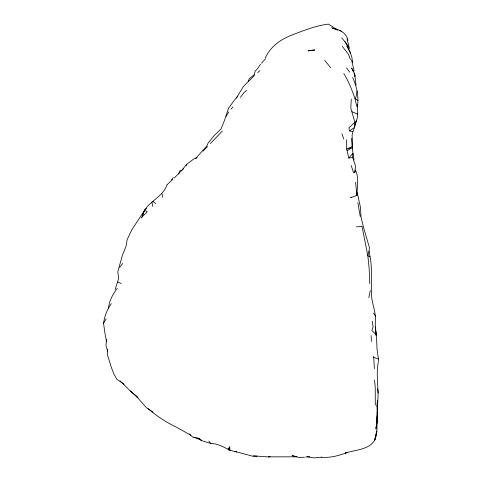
<?xml version="1.0" encoding="UTF-8"?>
<svg xmlns="http://www.w3.org/2000/svg" width="482" height="482" viewBox="0 0 482 482"><rect width="100%" height="100%" fill="white"/><g stroke="black" fill="none" stroke-linecap="round" stroke-linejoin="round"><path stroke-width="0.72" d="M107.54 349.396L107.48 354.915L111.408 367.543L113.999 374.249L116.951 379.346L124.073 384.154M353.987 160.048L352.402 148.86L352.523 141.473L352.065 135.43L352.914 131.55L354.589 127.411L354.866 122.235L350.818 108.131L351.239 99.093M378.37 361.952L378.43 358.969L377.063 349.516L376.466 336.4L375.333 326.965L376.153 335.291L374.833 333.315L371.947 330.634L373.08 326.663L372.2 321.151M354.595 127.194L357.644 116.632L357.451 104.317L357.409 106.914C358.957 96.84 356.819 86.67 352.655 77.475M352.402 148.86L351.402 138.226M356.945 195.222C357.078 186.817 359.174 177.816 355.403 169.935L354.656 172.755L355.583 166.272L352.691 157.403L352.872 153.409L348.757 158.084L346.691 149.028L346.654 139.744M375.442 320.175L375.243 324.573L375.695 330.839M378.286 362.771L378.009 363.567C375.713 377.924 379.774 392.42 377.069 406.826L377.4 400.53L377.171 410.399M377.02 420.509L375.93 428.829L376.496 424.449M377.165 418.424L377.147 411.429M106.486 339.937L105.98 345.6L107.679 351.245M377.075 420.623L376.773 423.973L377.406 414.954C376.237 423.238 378.352 432.312 374.749 440.03C369.055 450.031 354.927 449.784 345.196 453.086L347.745 452.387C339.364 455.357 330.803 458.105 321.747 457.225M369.766 283.609L369.128 268.173L367.826 255.707L369.055 251.146L369.405 247.423L364.121 229.528L361.018 217.117L360.5 207.489L357.186 192.565M376.689 422.991L376.972 420.804M106.576 339.864L106.667 341.774C105.148 335.665 104.365 329.417 103.57 323.175C104.522 316.156 107.179 309.42 111.336 303.678M357.138 91.014L355.879 97.605L354.927 98.473L356.837 106.57M108.432 308.215C109.263 300.822 112.758 294.134 117.313 288.363M368.802 297.623L370.297 290.471M375.49 319.705C375.791 309.739 370.254 300.515 371.743 290.489C370.905 279.337 372.297 268.082 370.104 256.996L367.826 255.707L362.06 226.558M115.15 289.501L118.783 278.096L117.813 272.216L118.042 270.848L122.488 254.99L126.037 246.386L127.182 239.59L131.893 229.667L144.341 210.67C150.306 200.596 163.151 196.361 167.037 184.811M186.1 165.898L186.522 164.476L193.716 159.024L196.909 157.578M236.361 98.159L243.229 86.718L248.314 81.482L249.128 78.897L254.062 74.824M355.559 122.711L356.216 120.699M354.897 124.73L355.855 121.952M178.617 174.086L179.786 170.742L181.66 170.538L183.497 168.718M146.594 208.441L144.516 210.134L142.021 217.045L141.093 218.123M144.341 210.67L142.021 217.045L147.263 211.761L144.516 210.134M265.257 58.183C269.872 47.308 279.861 39.91 290.556 35.572C302.798 30.878 315.373 25.727 328.435 24.1L337.888 30.155L332.682 28.287L331.803 27.323M103.57 323.175L106.215 318.723M226.082 116.427L228.823 111.945M230.053 450.26L229.703 446.844L228.932 450.055L228.016 449.26L229.553 446.814L228.932 450.055L236.716 451.983M260.557 64.16L257.539 68.727L255.105 71.258L254.002 76.054L248.314 81.482M234.24 100.413L228.607 108.052L224.425 120.566L220.979 129.062L214.291 135.43L208.194 142.853L206.911 145.986L195.74 158.283L196.981 157.662M240.428 97.406L243.952 92.671L246.525 90.333M119.675 267.383L122.747 263.425M186.522 164.476L181.66 170.538L174.345 177.906M234.613 99.955L237.704 96.105M171.55 179.762L173.375 177.605M222.329 131.038L210.363 143.582M230.992 109.095L232.8 107.064M261.431 63.166L265.341 59.021M351.294 197.03L350.583 197.74L356.843 195.343M203.03 151.017L207.483 146.612M257.731 72.631L259.816 70.583M167.17 184.642L172.61 179.418M354.866 122.235L348.932 127.796L349.486 130.947L352.914 131.55M349.486 130.947L354.589 127.411M347.136 150.577L352.444 147.685L346.691 149.028L352.125 146.606M321.801 457.153L314.077 457.9L307.124 456.791M348.757 158.084L352.691 157.403M314.662 49.947L308.094 50.845L314.746 50.001M268.004 456.948L270.191 456.689M305.678 456.984L309.812 456.695M356.355 226.799L362.054 226.582M148.107 408.694C156.536 415.864 165.844 422.172 175.888 426.865L189.974 434.734L192.782 437.138L198.518 438.186L201.759 440.656L210.869 443.548C217.045 443.398 222.654 446.561 228.016 449.26M304.461 457.249L298.768 457.37L292.11 455.647L296.924 456.809L268.191 456.864M256.996 456.201L252.743 456.219L235.035 451.465M267.468 456.846L253.237 455.839M332.682 28.287C339.467 29.39 346.546 32.897 347.932 40.313M373.544 356.282L373.719 357.409L378.43 358.969M339.81 30.541L341.449 31.125M117.729 282.042L121.181 283.518M193.794 437.114L201.566 440.47L198.518 438.186M352.053 111.716L357.584 114.162M152.951 412.038L146.486 407.7L135.538 395.445L130.387 390.902M354.927 98.473L357.957 100.551M189.257 434.071L190.854 435.246M152.89 201.368L155.692 203.543M137.412 397.174L131.929 392.577L120.066 380.876M135.538 395.445L138.015 397.656M341.696 37.964L344.955 41.651L348.046 46.133M208.814 441.078L210.869 443.548M324.705 60.31L330.694 67.739M342.334 46.308L348.649 54.659L350.414 59.641M346.606 67.956L349.745 72.192M344.955 41.651L349.456 48.598L347.106 39.108M373.592 313.095L375.442 316.108M343.774 73.541C348.546 81.042 351.77 89.411 354.716 97.768M354.487 73.3L351.631 68.022L353.366 71.776M350.528 53.327L346.841 45.826L349.709 51.098L351.709 56.647L352.685 62.521M353.945 73.023L354.812 74.897L356.065 85.169M341.919 133.815L343.78 139.075M351.197 165.459L353.619 172.93M351.541 60.009L354.156 70.824M151.908 202.187L152.812 206.374M161.994 193.637L162.753 197.337M357.867 202.645L360.247 216.454M369.055 251.146L370.104 256.996M377.635 388.853L378.25 393.047M356.825 195.18L355.608 182.214M373.719 357.409L374.387 368.706M375.665 330.465L376.153 335.291M374.568 379.937L375.219 387.263L375.303 405.181M377.249 403.548L377.189 420.75L377.165 415.014M371.152 335.623L371.363 341.455M354.836 76.162L354.812 74.897L354.824 76.361M376.773 431.059L374.749 440.03L376.773 431.059"/></g></svg>
